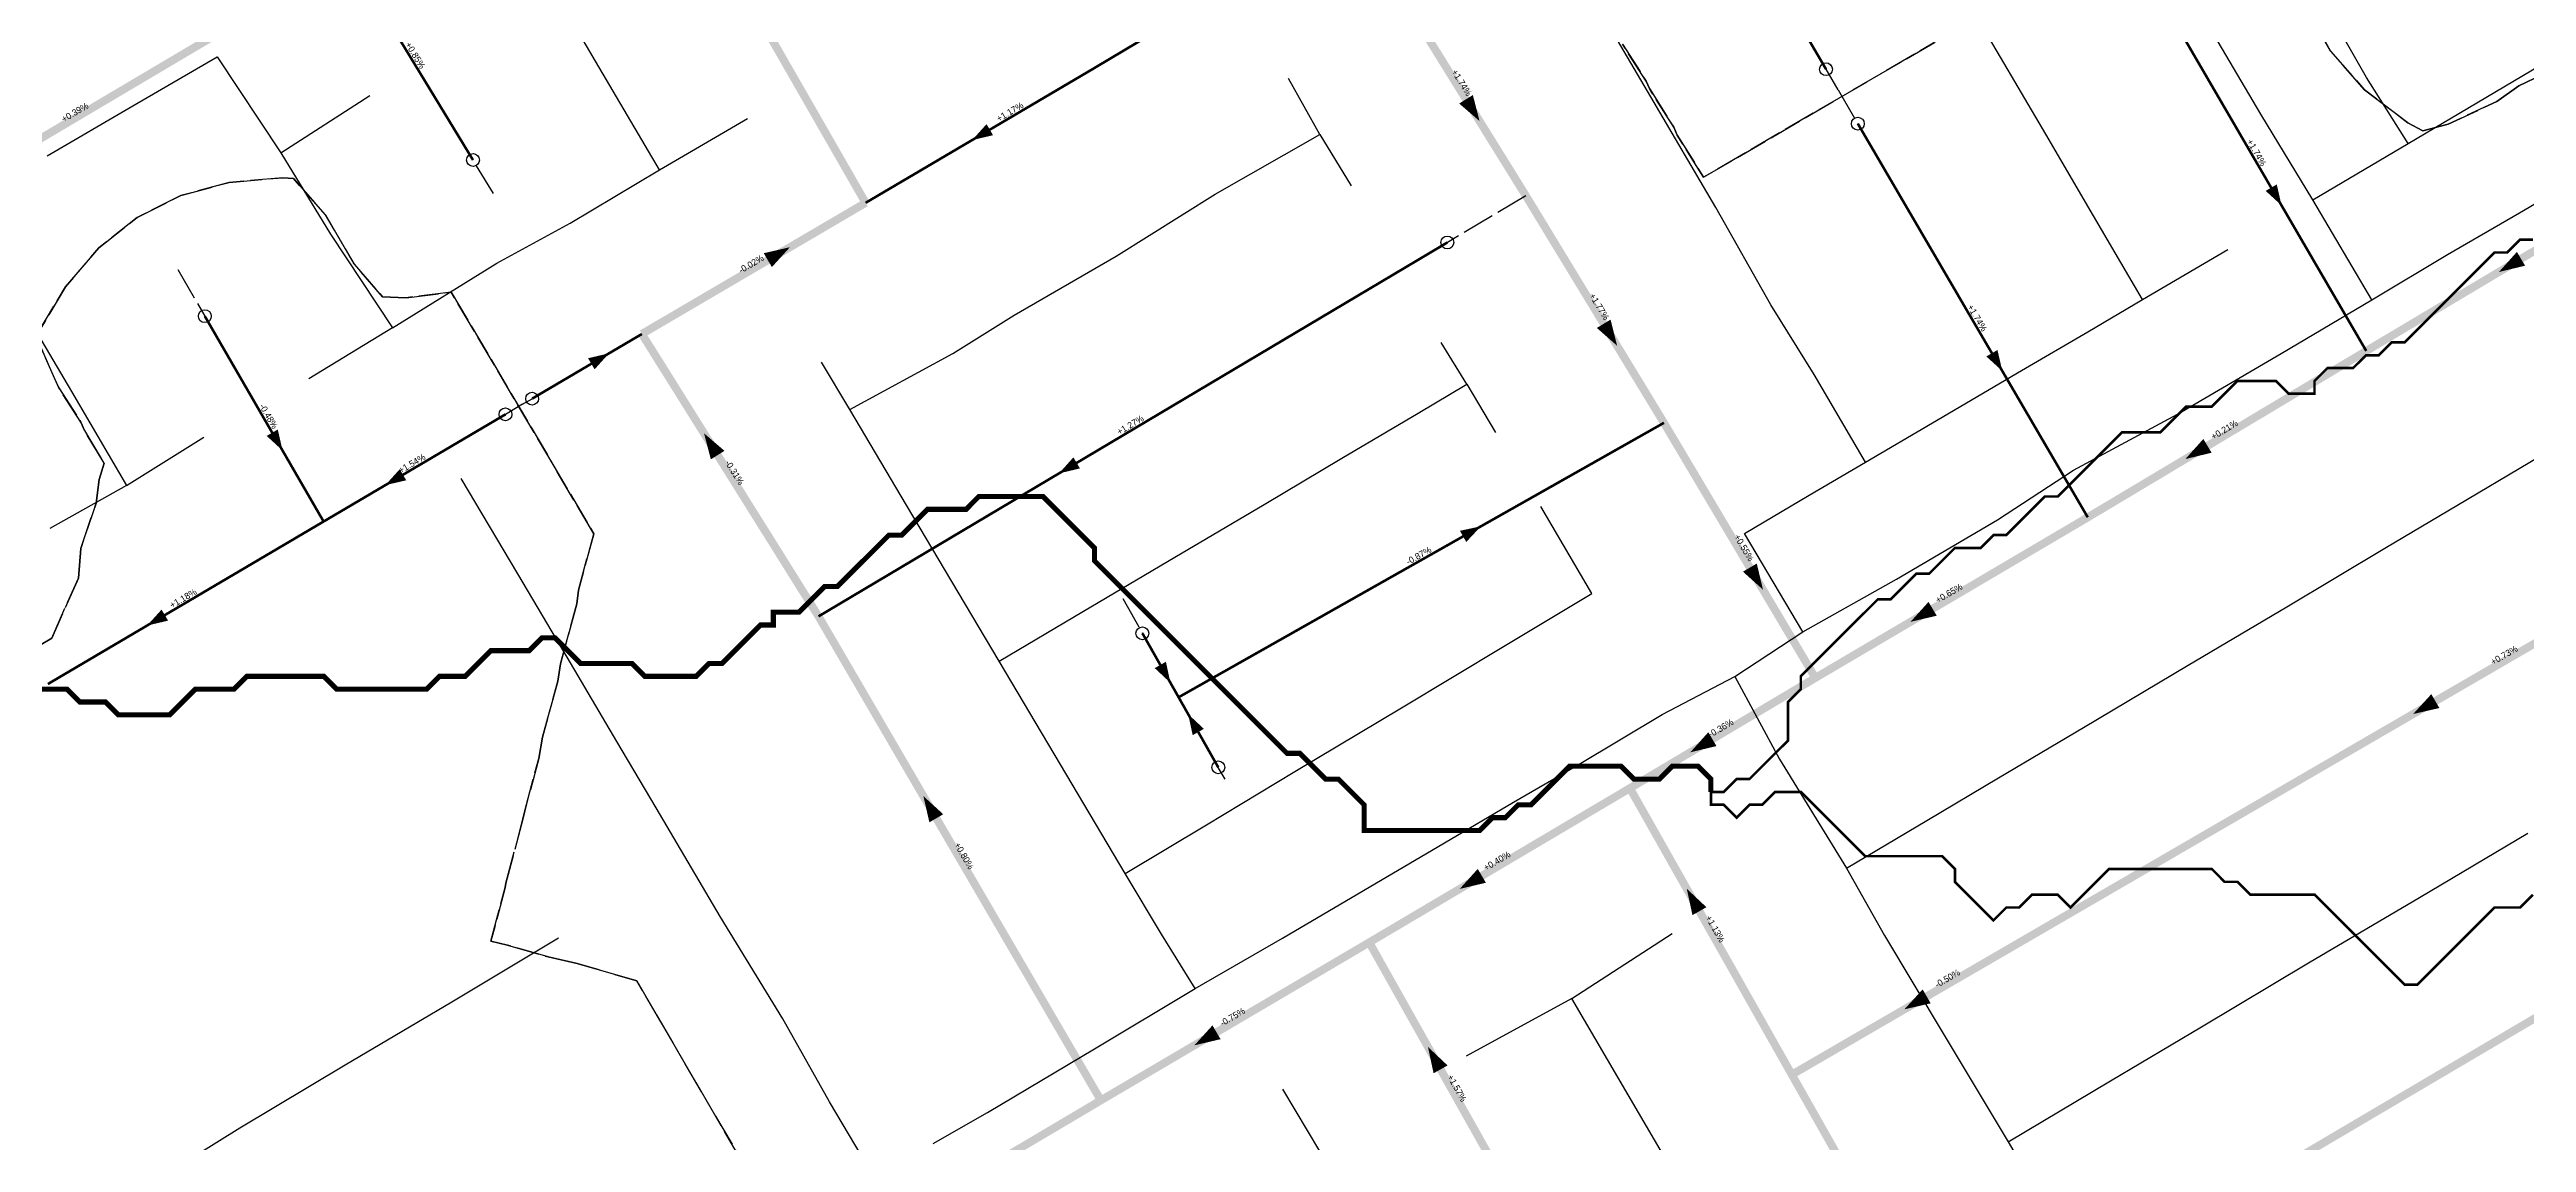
# Model space of a CAD drawing. Header units: metres. Extents: x 442821 to 452274, y 2561971 to 2571293.
# Drawn here: x 445550 to 446321, y 2566347 to 2566687 of the extents above; entities that cross this region are included whole.
import ezdxf
from ezdxf.enums import TextEntityAlignment as Align

# ---------------------------------------------------------------- set-up
doc = ezdxf.new("R2010")
doc.units = ezdxf.units.M
doc.header["$LTSCALE"] = 8
doc.linetypes.add('DASHDOT', pattern=[3.556, 2.54, -0.508, 0, -0.508])
doc.linetypes.add('DASHED', pattern=[1.524, 1.27, -0.254])
for name, color, linetype in [('A_ARROWS', 7, 'Continuous'), ('A_BRANCH', 7, 'Continuous'), ('A_BUILT_2006', 252, 'Continuous'), ('A_CATCHMENTS', 7, 'Continuous'), ('A_GRADIENT', 8, 'Continuous'), ('A_HEAD_GAP', 8, 'Continuous'), ('A_HEADS', 8, 'Continuous'), ('A_LATERAL', 7, 'Continuous'), ('A_STREAMS', 5, 'Continuous'), ('A_SUBMAIN', 7, 'Continuous')]:
    doc.layers.add(name, color=color, linetype=linetype)

msp = doc.modelspace()

# ---------------------------------------------------------------- linework, layer by layer
at = {"layer": 'A_ARROWS', "color": 1}
for points in [[(445995.29, 2566665.13), (445988.95, 2566670.61), (445993.2, 2566673.25)], [(445837.22, 2566659.21), (445841.72, 2566664.18), (445843.75, 2566660.74)], [(446245.09, 2566638.86), (446240.14, 2566643.39), (446243.6, 2566645.4)], [(445780.5, 2566625.86), (445774.86, 2566619.65), (445772.33, 2566623.97)], [(446312.81, 2566618.13), (446318.4, 2566624.38), (446320.96, 2566620.08)], [(446038.12, 2566595.15), (446031.82, 2566600.69), (446036.1, 2566603.29)], [(445724.13, 2566592.78), (445719.64, 2566587.8), (445717.6, 2566591.25)], [(446158.11, 2566587.29), (446153.15, 2566591.8), (446156.61, 2566593.82)], [(445753.73, 2566567.86), (445760.09, 2566562.4), (445755.85, 2566559.75)], [(446215.15, 2566559.85), (446220.73, 2566566.1), (446223.3, 2566561.81)], [(445864.3, 2566555.38), (445868.78, 2566560.37), (445870.82, 2566556.93)], [(445995.73, 2566538.9), (445991.14, 2566534.01), (445989.18, 2566537.49)], [(446083.57, 2566519.15), (446077.34, 2566524.75), (446081.64, 2566527.3)], [(446129.52, 2566509.13), (446135.14, 2566515.34), (446137.68, 2566511.03)], [(445899, 2566490.12), (445894.11, 2566494.71), (445897.59, 2566496.68)], [(446286.08, 2566480.41), (446291.74, 2566486.59), (446294.25, 2566482.27)], [(445904.52, 2566480.38), (445909.41, 2566475.79), (445905.93, 2566473.82)], [(446060.93, 2566468.48), (446066.53, 2566474.72), (446069.08, 2566470.42)], [(445822.05, 2566454.84), (445828.24, 2566449.18), (445823.92, 2566446.67)], [(445989.11, 2566425.92), (445994.72, 2566432.15), (445997.26, 2566427.84)], [(446059.84, 2566425.95), (446065.95, 2566420.22), (446061.6, 2566417.75)], [(446127.63, 2566388.42), (446133.3, 2566394.6), (446135.81, 2566390.27)], [(445906.46, 2566377.19), (445912.09, 2566383.4), (445914.62, 2566379.1)], [(445979.23, 2566376.68), (445985.32, 2566370.92), (445980.96, 2566368.48)]]:
    msp.add_solid(points, dxfattribs=at)
at = {"layer": 'A_ARROWS', "color": 3}
for points in [[(445622.44, 2566562.51), (445617.5, 2566567.05), (445620.96, 2566569.05)], [(445654.44, 2566551.7), (445658.94, 2566556.67), (445660.97, 2566553.23)], [(445580.26, 2566507.97), (445584.76, 2566512.94), (445586.79, 2566509.5)]]:
    msp.add_solid(points, dxfattribs=at)
at = {"layer": 'A_BRANCH', "color": 1, "const_width": 0.8}
for points in [[(446200.46, 2566715.52), (446271.48, 2566593.52)], [(446113.11, 2566664.33), (446184.74, 2566541.68)], [(445985.26, 2566627.32), (445789.39, 2566510.83)], [(445700.17, 2566578.65), (445734.37, 2566598.81)]]:
    msp.add_lwpolyline(points, dxfattribs=at)
at = {"layer": 'A_BUILT_2006', "color": 252}
for points in [[(446271.54, 2566678.72), (446250.26, 2566716.14)], [(446156.48, 2566686.81), (446141.58, 2566712.16)], [(445719.97, 2566683.77), (445706.94, 2566705.99)], [(446048.63, 2566672.74), (446035.19, 2566695.61)], [(446238.66, 2566667.28), (446221.56, 2566696.2)], [(445575.78, 2566669.9), (445602.03, 2566685.2)], [(445602.03, 2566685.2), (445621.88, 2566655.24)], [(446171.62, 2566661.06), (446156.48, 2566686.81)], [(446308.69, 2566672.46), (446331.66, 2566686.05)], [(445739.83, 2566649.92), (445719.97, 2566683.77)], [(445945.57, 2566660.93), (445935.79, 2566678.44)], [(446284.56, 2566658.18), (446271.54, 2566678.72)], [(445549.09, 2566654.36), (445575.78, 2566669.9)], [(445621.88, 2566655.24), (445649.66, 2566673.13)], [(446068.89, 2566638.26), (446048.63, 2566672.74)], [(446284.56, 2566658.18), (446308.69, 2566672.46)], [(445739.83, 2566649.92), (445767.29, 2566665.93)], [(446254.8, 2566640.57), (446238.66, 2566667.28)], [(445621.88, 2566655.24), (445637.33, 2566629.92)], [(445912.98, 2566642.35), (445945.57, 2566660.93)], [(445945.57, 2566660.93), (445955.3, 2566644.94)], [(446186.54, 2566635.67), (446171.62, 2566661.06)], [(446254.8, 2566640.57), (446284.56, 2566658.18)], [(446319.24, 2566636.51), (446352.12, 2566655.87)], [(445712.06, 2566633.35), (445739.83, 2566649.92)], [(445882.1, 2566623.07), (445912.98, 2566642.35)], [(446086, 2566607.92), (446068.89, 2566638.26)], [(446273.24, 2566609.43), (446254.8, 2566640.57)], [(445689.23, 2566620.89), (445712.06, 2566633.35)], [(446201.73, 2566609.52), (446186.54, 2566635.67)], [(446296.76, 2566623.56), (446319.24, 2566636.51)], [(445637.33, 2566629.92), (445656.7, 2566600.7)], [(445850.3, 2566604.64), (445882.1, 2566623.07)], [(446201.73, 2566609.52), (446228.32, 2566625.15)], [(446273.24, 2566609.43), (446296.76, 2566623.56)], [(445656.7, 2566600.7), (445689.23, 2566620.89)], [(445540.58, 2566608.2), (445556.68, 2566580.94)], [(446099.51, 2566586.16), (446086, 2566607.92)], [(446184.71, 2566599.52), (446201.73, 2566609.52)], [(446244.94, 2566592.77), (446273.24, 2566609.43)], [(445656.7, 2566600.7), (445630.68, 2566584.88)], [(445831.24, 2566592.75), (445850.3, 2566604.64)], [(446164.13, 2566587.43), (446184.71, 2566599.52)], [(445799.09, 2566575.26), (445831.24, 2566592.75)], [(445991.35, 2566583.14), (445983.33, 2566596.19)], [(446212.71, 2566573.84), (446244.94, 2566592.77)], [(445799.09, 2566575.26), (445790.36, 2566590.03)], [(446115.55, 2566558.87), (446099.51, 2566586.16)], [(446136.34, 2566571.09), (446164.13, 2566587.43)], [(445556.68, 2566580.94), (445573.88, 2566551.65)], [(445976.21, 2566574.17), (445991.35, 2566583.14)], [(445991.35, 2566583.14), (446000.26, 2566568.09)], [(445816.81, 2566545.47), (445799.09, 2566575.26)], [(445952.44, 2566560.11), (445976.21, 2566574.17)], [(446115.55, 2566558.87), (446136.34, 2566571.09)], [(446180.33, 2566556.35), (446212.71, 2566573.84)], [(445573.88, 2566551.65), (445597.92, 2566566.63)], [(446303, 2566547.3), (446335.24, 2566566.46)], [(445695.7, 2566524.12), (445678.1, 2566553.82)], [(445928.15, 2566545.73), (445952.44, 2566560.11)], [(446097.94, 2566548.54), (446115.55, 2566558.87)], [(446156.63, 2566540.9), (446180.33, 2566556.35)], [(445573.88, 2566551.65), (445549.98, 2566538.23)], [(445830.94, 2566521.67), (445816.81, 2566545.47)], [(445900.33, 2566529.26), (445928.15, 2566545.73)], [(446077.79, 2566536.68), (446097.94, 2566548.54)], [(446277.29, 2566532.03), (446303, 2566547.3)], [(446030.22, 2566517.96), (446014.38, 2566545.1)], [(446125.15, 2566522.41), (446156.63, 2566540.9)], [(446095.96, 2566506.06), (446077.79, 2566536.68)], [(446246.7, 2566513.85), (446277.29, 2566532.03)], [(445711.09, 2566498.1), (445695.7, 2566524.12)], [(445871.89, 2566512.45), (445900.33, 2566529.26)], [(446095.96, 2566506.06), (446125.15, 2566522.41)], [(445845.63, 2566496.92), (445830.94, 2566521.67)], [(446002.76, 2566501.49), (446030.22, 2566517.96)], [(445845.63, 2566496.92), (445871.89, 2566512.45)], [(446216.03, 2566495.63), (446246.7, 2566513.85)], [(445970.95, 2566482.38), (446002.76, 2566501.49)], [(446074.76, 2566492.13), (446095.96, 2566506.06)], [(445726.61, 2566471.81), (445711.09, 2566498.1)], [(445864.8, 2566464.63), (445845.63, 2566496.92)], [(446052.21, 2566480.3), (446074.76, 2566492.13)], [(446074.76, 2566492.13), (446088.72, 2566466.34)], [(446183.36, 2566476.21), (446216.03, 2566495.63)], [(445937.77, 2566462.45), (445970.95, 2566482.38)], [(446026.31, 2566464.79), (446052.21, 2566480.3)], [(446156.93, 2566460.52), (446183.36, 2566476.21)], [(445738.79, 2566451.18), (445726.61, 2566471.81)], [(445884.89, 2566430.67), (445864.8, 2566464.63)], [(445910.2, 2566445.88), (445937.77, 2566462.45)], [(446005.83, 2566452.97), (446026.31, 2566464.79)], [(446088.72, 2566466.34), (446109.56, 2566432.37)], [(445984.34, 2566440.28), (446005.83, 2566452.97)], [(446134.56, 2566447.22), (446156.93, 2566460.52)], [(445758.8, 2566417.34), (445738.79, 2566451.18)], [(445884.89, 2566430.67), (445910.2, 2566445.88)], [(446109.56, 2566432.37), (446134.56, 2566447.22)], [(445959.15, 2566425.41), (445984.34, 2566440.28)], [(446288.04, 2566423.23), (446321.79, 2566443.31)], [(445896.17, 2566411.79), (445884.89, 2566430.67)], [(446109.56, 2566432.37), (446121.39, 2566411.45)], [(445933.94, 2566410.53), (445959.15, 2566425.41)], [(446253.52, 2566402.84), (446288.04, 2566423.23)], [(445778.25, 2566385.44), (445758.8, 2566417.34)], [(445675.18, 2566390.7), (445708.42, 2566410.71)], [(445906.69, 2566394.94), (445896.17, 2566411.79)], [(445906.69, 2566394.94), (445933.94, 2566410.53)], [(446023.98, 2566391.75), (446055.32, 2566411.99)], [(446121.39, 2566411.45), (446139.73, 2566380.86)], [(446220.11, 2566382.9), (446253.52, 2566402.84)], [(445875.39, 2566376.12), (445906.69, 2566394.94)], [(446023.98, 2566391.75), (445991.15, 2566373.79)], [(446035.12, 2566372.73), (446023.98, 2566391.75)], [(445641.96, 2566371.11), (445675.18, 2566390.7)], [(445792.85, 2566359.61), (445778.25, 2566385.44)], [(445842.02, 2566356.26), (445875.39, 2566376.12)], [(446139.73, 2566380.86), (446159.97, 2566347.16)], [(446191.85, 2566366.11), (446220.11, 2566382.9)], [(445609.1, 2566351.51), (445641.96, 2566371.11)], [(446044.78, 2566356.24), (446035.12, 2566372.73)], [(445949.39, 2566337.81), (445934.04, 2566363.5)], [(446159.97, 2566347.16), (446191.85, 2566366.11)], [(445806.92, 2566335.77), (445792.85, 2566359.61)], [(445825.06, 2566346.58), (445842.02, 2566356.26)], [(446059.01, 2566331.95), (446044.78, 2566356.24)], [(445581.35, 2566334.19), (445609.1, 2566351.51)], [(446159.97, 2566347.16), (446174.82, 2566321.71)]]:
    msp.add_lwpolyline(points, dxfattribs=at)
at = {"layer": 'A_CATCHMENTS', "color": 2, "linetype": 'DASHED'}
for points in [[(446326.41, 2566679.66), (446318.98, 2566676.08), (446312.11, 2566671.24), (446297, 2566664.19), (446289.14, 2566662.07), (446284.43, 2566664.58), (446270.98, 2566674.9), (446260.37, 2566686.87), (446252.6, 2566700.5)], [(446151.86, 2566698.33), (446065.09, 2566647.66), (446056.8, 2566660.8), (446055.76, 2566663.25), (446048.17, 2566675.24), (446047.17, 2566677.58), (446039.8, 2566689.1)]]:
    msp.add_lwpolyline(points, dxfattribs=at)
at = {"layer": 'A_CATCHMENTS', "color": 1, "linetype": 'DASHED'}
for points in [[(446252.6, 2566700.5), (446260.37, 2566686.87), (446270.98, 2566674.9), (446284.43, 2566664.58), (446289.14, 2566662.07), (446297, 2566664.19), (446312.11, 2566671.24), (446318.98, 2566676.08), (446326.41, 2566679.66)], [(446039.8, 2566689.1), (446047.17, 2566677.58), (446048.17, 2566675.24), (446055.76, 2566663.25), (446056.8, 2566660.8), (446065.09, 2566647.66), (446151.86, 2566698.33)], [(445789.76, 2566299.45), (445732.79, 2566397.27), (445714.25, 2566402.71), (445705.17, 2566404.74), (445692.53, 2566408.42), (445687.35, 2566409.6), (445691.75, 2566426.33), (445692.02, 2566427.68), (445697.44, 2566448.02), (445697.88, 2566450.29), (445702.28, 2566466.55), (445703.46, 2566473.19), (445708.18, 2566490.64), (445709.04, 2566496.08), (445714.08, 2566514.73), (445714.62, 2566518.98), (445719.38, 2566536.58), (445674.99, 2566611.87), (445660.92, 2566610.08), (445653.56, 2566610.42), (445644.73, 2566620.57), (445635.79, 2566635.92), (445625.86, 2566647.29), (445622.53, 2566647.51), (445605.83, 2566646.04), (445590.71, 2566641.91), (445577.17, 2566635.11), (445565.21, 2566625.64), (445554.83, 2566613.5), (445546.03, 2566598.7)], [(445546.38, 2566596.32), (445552.74, 2566582.06), (445559.63, 2566571.36), (445560.71, 2566568.76), (445566.86, 2566558.56), (445565.32, 2566553.46), (445564.37, 2566546.08), (445559.57, 2566532.01), (445558.84, 2566522.73), (445550.56, 2566504.05), (445536.24, 2566495.54)]]:
    msp.add_lwpolyline(points, dxfattribs=at)
at = {"layer": 'A_CATCHMENTS', "color": 3, "linetype": 'DASHED'}
for points in [[(445546.03, 2566598.7), (445554.83, 2566613.5), (445565.21, 2566625.64), (445577.17, 2566635.11), (445590.71, 2566641.91), (445605.83, 2566646.04), (445622.53, 2566647.51), (445625.86, 2566647.29), (445635.79, 2566635.92), (445644.73, 2566620.57), (445653.56, 2566610.42), (445660.92, 2566610.08), (445674.99, 2566611.87), (445719.38, 2566536.58), (445714.62, 2566518.98), (445714.08, 2566514.73), (445709.04, 2566496.08), (445708.18, 2566490.64), (445703.46, 2566473.19), (445702.28, 2566466.55), (445697.88, 2566450.29), (445697.44, 2566448.02), (445692.02, 2566427.68), (445691.75, 2566426.33), (445687.35, 2566409.6), (445692.53, 2566408.42), (445705.17, 2566404.74), (445714.25, 2566402.71), (445732.79, 2566397.27), (445789.76, 2566299.45)], [(445536.24, 2566495.54), (445550.56, 2566504.05), (445558.84, 2566522.73), (445559.57, 2566532.01), (445564.37, 2566546.08), (445565.32, 2566553.46), (445566.86, 2566558.56), (445560.71, 2566568.76), (445559.63, 2566571.36), (445552.74, 2566582.06), (445546.38, 2566596.32)]]:
    msp.add_lwpolyline(points, dxfattribs=at)
at = {"layer": 'A_HEAD_GAP', "color": 8, "linetype": 'DASHED'}
for points in [[(446106.96, 2566674.87), (446103.21, 2566681.29)], [(446106.96, 2566674.87), (446113.11, 2566664.33)], [(445688.12, 2566642.57), (445681.77, 2566653)], [(446009.72, 2566641.87), (445985.26, 2566627.32)], [(445589.84, 2566618.88), (445598.23, 2566604.36)], [(445697.19, 2566576.9), (445691.87, 2566573.76)], [(445697.19, 2566576.9), (445700.17, 2566578.65)], [(445884.16, 2566516.37), (445890.27, 2566505.57)], [(445916, 2566460.08), (445913.9, 2566463.79)]]:
    msp.add_lwpolyline(points, dxfattribs=at)
at = {"layer": 'A_HEADS', "color": 2}
msp.add_circle((446103.21, 2566681.29), 2, dxfattribs=at)
at = {"layer": 'A_HEADS', "color": 1}
for centre in [(446113.11, 2566664.33), (445681.77, 2566653), (445985.26, 2566627.32), (445700.17, 2566578.65), (445890.27, 2566505.57), (445913.9, 2566463.79)]:
    msp.add_circle(centre, 2, dxfattribs=at)
at = {"layer": 'A_HEADS', "color": 3}
for centre in [(445598.23, 2566604.36), (445691.87, 2566573.76)]:
    msp.add_circle(centre, 2, dxfattribs=at)
at = {"layer": 'A_LATERAL', "color": 2, "const_width": 0.8}
msp.add_lwpolyline([(446103.21, 2566681.29), (446044.24, 2566782.28)], dxfattribs=at)
at = {"layer": 'A_LATERAL', "color": 1, "const_width": 0.8}
for points in [[(445681.77, 2566653), (445643.11, 2566716.57)], [(445895.51, 2566693.69), (445885.68, 2566687.84), (445874.68, 2566681.29), (445804.06, 2566639.67)], [(445913.9, 2566463.79), (445901.55, 2566485.63)]]:
    msp.add_lwpolyline(points, dxfattribs=at)
at = {"layer": 'A_LATERAL', "color": 3, "linetype": 'DASHDOT', "const_width": 0.8}
msp.add_lwpolyline([(445598.23, 2566604.36), (445635.23, 2566540.38)], dxfattribs=at)
at = {"layer": 'A_LATERAL', "color": 3, "const_width": 0.8}
for points in [[(445691.87, 2566573.76), (445635.23, 2566540.38)], [(445635.23, 2566540.38), (445549.35, 2566489.75)]]:
    msp.add_lwpolyline(points, dxfattribs=at)
at = {"layer": 'A_LATERAL', "color": 1, "linetype": 'DASHDOT', "const_width": 0.8}
msp.add_lwpolyline([(445901.55, 2566485.63), (446052.72, 2566571.13)], dxfattribs=at)
at = {"layer": 'A_LATERAL', "color": 1, "linetype": 'DASHED', "const_width": 0.8}
msp.add_lwpolyline([(445890.27, 2566505.57), (445901.55, 2566485.63)], dxfattribs=at)
at = {"layer": 'A_STREAMS', "color": 5}
for points, const_width in [([(446323.38, 2566628.19), (446319.38, 2566628.19), (446315.38, 2566624.19), (446311.38, 2566624.19), (446307.38, 2566620.19), (446303.38, 2566616.19), (446299.38, 2566612.19), (446295.38, 2566608.19), (446291.38, 2566604.19), (446287.38, 2566600.18), (446283.38, 2566596.18), (446279.38, 2566596.18), (446275.38, 2566592.18), (446271.38, 2566592.18), (446267.37, 2566588.18), (446263.37, 2566588.18), (446259.37, 2566588.18), (446255.37, 2566584.18), (446255.37, 2566580.18), (446251.37, 2566580.18), (446247.37, 2566580.18), (446243.37, 2566584.18), (446239.37, 2566584.18), (446235.37, 2566584.18), (446231.37, 2566584.18), (446227.37, 2566580.18), (446223.37, 2566576.18), (446219.37, 2566576.18), (446215.37, 2566576.18), (446211.37, 2566572.17), (446207.37, 2566568.17), (446203.37, 2566568.17), (446199.37, 2566568.17), (446195.36, 2566568.17), (446191.36, 2566564.17), (446187.36, 2566560.17), (446183.36, 2566556.17), (446179.36, 2566552.17), (446175.36, 2566548.17), (446171.36, 2566548.17), (446167.36, 2566544.16), (446163.36, 2566540.16), (446159.36, 2566536.16), (446155.36, 2566536.16), (446151.36, 2566532.16), (446147.36, 2566532.16), (446143.36, 2566532.16), (446139.36, 2566528.16), (446135.36, 2566524.16), (446131.36, 2566524.16), (446127.36, 2566520.16), (446123.35, 2566516.15), (446119.35, 2566516.15), (446115.35, 2566512.15), (446111.35, 2566508.15), (446107.35, 2566504.15), (446103.35, 2566500.15), (446099.35, 2566496.15), (446095.35, 2566492.15), (446095.35, 2566488.14), (446091.35, 2566484.14), (446091.35, 2566480.14), (446091.35, 2566476.14), (446091.35, 2566472.14), (446087.35, 2566468.14), (446083.35, 2566464.14), (446079.35, 2566460.14), (446075.35, 2566460.14), (446071.35, 2566456.13), (446067.35, 2566456.13)], 0.8), ([(446067.35, 2566456.13), (446067.35, 2566460.14), (446063.35, 2566464.14), (446059.35, 2566464.14), (446055.35, 2566464.14), (446051.34, 2566460.14), (446047.34, 2566460.14), (446043.34, 2566460.14), (446039.34, 2566464.14), (446035.34, 2566464.14), (446031.34, 2566464.14), (446027.34, 2566464.14), (446023.34, 2566464.14), (446019.34, 2566460.14), (446015.34, 2566456.13), (446011.34, 2566452.13), (446007.34, 2566452.13), (446003.34, 2566448.13), (445999.34, 2566448.13), (445995.34, 2566444.13), (445991.34, 2566444.13), (445987.34, 2566444.13), (445983.34, 2566444.13), (445979.33, 2566444.13), (445975.33, 2566444.13), (445971.33, 2566444.13), (445967.33, 2566444.13), (445963.33, 2566444.13), (445959.33, 2566444.13), (445959.33, 2566448.13), (445959.33, 2566452.13), (445955.33, 2566456.13), (445951.33, 2566460.14), (445947.33, 2566460.14), (445943.33, 2566464.14), (445939.33, 2566468.14), (445935.33, 2566468.14), (445931.33, 2566472.14), (445927.33, 2566476.14), (445923.33, 2566480.14), (445919.33, 2566484.14), (445915.33, 2566488.14), (445911.33, 2566492.15), (445907.32, 2566496.15), (445903.32, 2566500.15), (445899.32, 2566504.15), (445895.32, 2566508.15), (445891.32, 2566512.15), (445887.32, 2566516.15), (445883.32, 2566520.16), (445879.32, 2566524.16), (445875.32, 2566528.16), (445875.32, 2566532.16), (445871.32, 2566536.16), (445867.32, 2566540.16), (445863.32, 2566544.16), (445859.32, 2566548.17), (445855.32, 2566548.17), (445851.32, 2566548.17), (445847.32, 2566548.17), (445843.32, 2566548.17), (445839.32, 2566548.17), (445835.32, 2566544.16), (445831.31, 2566544.16), (445827.31, 2566544.16), (445823.31, 2566544.16), (445819.31, 2566540.16), (445815.31, 2566536.16), (445811.31, 2566536.16), (445807.31, 2566532.16), (445803.31, 2566528.16), (445799.31, 2566524.16), (445795.31, 2566520.16), (445791.31, 2566520.16), (445787.31, 2566516.15), (445783.31, 2566512.15), (445779.31, 2566512.15), (445775.31, 2566512.15), (445775.31, 2566508.15), (445771.31, 2566508.15), (445767.31, 2566504.15), (445763.31, 2566500.15), (445759.3, 2566496.15), (445755.3, 2566496.15), (445751.3, 2566492.15), (445747.3, 2566492.15), (445743.3, 2566492.15), (445739.3, 2566492.15), (445735.3, 2566492.15), (445731.3, 2566496.15), (445727.3, 2566496.15), (445723.3, 2566496.15), (445719.3, 2566496.15), (445715.3, 2566496.15), (445711.3, 2566500.15), (445707.3, 2566504.15), (445703.3, 2566504.15), (445699.3, 2566500.15), (445695.3, 2566500.15), (445691.3, 2566500.15), (445687.29, 2566500.15), (445683.29, 2566496.15), (445679.29, 2566492.15), (445675.29, 2566492.15), (445671.29, 2566492.15), (445667.29, 2566488.14), (445663.29, 2566488.14), (445659.29, 2566488.14), (445655.29, 2566488.14), (445651.29, 2566488.14), (445647.29, 2566488.14), (445643.29, 2566488.14), (445639.29, 2566488.14), (445635.29, 2566492.15), (445631.29, 2566492.15), (445627.29, 2566492.15), (445623.29, 2566492.15), (445619.29, 2566492.15), (445615.28, 2566492.15), (445611.28, 2566492.15), (445607.28, 2566488.14), (445603.28, 2566488.14), (445599.28, 2566488.14), (445595.28, 2566488.14), (445591.28, 2566484.14), (445587.28, 2566480.14), (445583.28, 2566480.14), (445579.28, 2566480.14), (445575.28, 2566480.14), (445571.28, 2566480.14), (445567.28, 2566484.14), (445563.28, 2566484.14), (445559.28, 2566484.14), (445555.28, 2566488.14), (445551.28, 2566488.14), (445547.28, 2566488.14)], 1.6), ([(446323.38, 2566424.12), (446319.38, 2566420.12), (446315.38, 2566420.12), (446311.38, 2566420.12), (446307.38, 2566416.12), (446303.38, 2566412.12), (446299.38, 2566408.12), (446295.38, 2566404.12), (446291.38, 2566400.11), (446287.38, 2566396.11), (446283.38, 2566396.11), (446279.38, 2566400.11), (446275.38, 2566404.12), (446271.38, 2566408.12), (446267.37, 2566412.12), (446263.37, 2566416.12), (446259.37, 2566420.12), (446255.37, 2566424.12), (446251.37, 2566424.12), (446247.37, 2566424.12), (446243.37, 2566424.12), (446239.37, 2566424.12), (446235.37, 2566424.12), (446231.37, 2566428.12), (446227.37, 2566428.12), (446223.37, 2566432.13), (446219.37, 2566432.13), (446215.37, 2566432.13), (446211.37, 2566432.13), (446207.37, 2566432.13), (446203.37, 2566432.13), (446199.37, 2566432.13), (446195.36, 2566432.13), (446191.36, 2566432.13), (446187.36, 2566428.12), (446183.36, 2566424.12), (446179.36, 2566420.12), (446175.36, 2566424.12), (446171.36, 2566424.12), (446167.36, 2566424.12), (446163.36, 2566420.12), (446159.36, 2566420.12), (446155.36, 2566416.12), (446151.36, 2566420.12), (446147.36, 2566424.12), (446143.36, 2566428.12), (446143.36, 2566432.13), (446139.36, 2566436.13), (446135.36, 2566436.13), (446131.36, 2566436.13), (446127.36, 2566436.13), (446123.35, 2566436.13), (446119.35, 2566436.13), (446115.35, 2566436.13), (446111.35, 2566440.13), (446107.35, 2566444.13), (446103.35, 2566448.13), (446099.35, 2566452.13), (446095.35, 2566456.13), (446091.35, 2566456.13), (446087.35, 2566456.13), (446083.35, 2566452.13), (446079.35, 2566452.13), (446075.35, 2566448.13), (446071.35, 2566452.13), (446067.35, 2566452.13), (446067.35, 2566456.13)], 0.8)]:
    msp.add_lwpolyline(points, dxfattribs=dict(at, const_width=const_width))
at = {"layer": 'A_SUBMAIN', "color": 1, "linetype": 'DASHED', "const_width": 2.5}
for points in [[(445804.06, 2566639.67), (445730.32, 2566768.21)], [(445643.11, 2566716.57), (445474.04, 2566616.45)], [(445734.37, 2566598.81), (445804.06, 2566639.67)], [(446271.48, 2566593.52), (446184.74, 2566541.68)], [(446099.88, 2566491.66), (446042.12, 2566457.29)], [(446042.12, 2566457.29), (445960.93, 2566409.25)]]:
    msp.add_lwpolyline(points, dxfattribs=at)
at = {"layer": 'A_SUBMAIN', "color": 1, "const_width": 2.5}
for points in [[(445967.07, 2566710.64), (446009.72, 2566641.87)], [(446385.54, 2566661.45), (446271.48, 2566593.52)], [(446009.72, 2566641.87), (446052.72, 2566571.13)], [(446052.72, 2566571.13), (446099.88, 2566491.66)], [(446439.43, 2566569.45), (446191.06, 2566425.24)], [(446184.74, 2566541.68), (446099.88, 2566491.66)], [(445877.33, 2566360.05), (445789.39, 2566510.83)], [(446092.56, 2566368.05), (446042.12, 2566457.29)], [(446012.79, 2566316.92), (445960.93, 2566409.25)], [(446142.95, 2566278.9), (446092.56, 2566368.05)]]:
    msp.add_lwpolyline(points, dxfattribs=at)
at = {"layer": 'A_SUBMAIN', "color": 1, "linetype": 'DASHDOT', "const_width": 2.5}
for points in [[(445789.39, 2566510.83), (445734.37, 2566598.81)], [(446191.06, 2566425.24), (446092.56, 2566368.05)], [(445960.93, 2566409.25), (445877.33, 2566360.05)], [(446345.12, 2566398.08), (446142.95, 2566278.9)], [(445796.3, 2566312.06), (445877.33, 2566360.05)]]:
    msp.add_lwpolyline(points, dxfattribs=at)

# ---------------------------------------------------------------- texts
at = {"layer": 'A_GRADIENT', "color": 1}
for s, rotation, p in [('+0.85%', 301.31122, (445662.44, 2566684.78)), ('+1.74%', -58.19082, (445988.39, 2566676.26)), ('+0.39%', 30.63134, (445558.58, 2566666.51)), ('+1.17%', 30.51127, (445849.82, 2566666.63)), ('+1.74%', -59.79502, (446235.97, 2566654.52)), ('-0.02%', 30.38253, (445769.22, 2566619.24)), ('+1.77%', -58.70915, (446031.22, 2566606.5)), ('+1.74%', -59.71642, (446148.93, 2566603.01)), ('+1.27%', 30.74188, (445887.32, 2566569.08)), ('+0.21%', 30.86886, (446228.11, 2566567.6)), ('-0.31%', 302.02073, (445761.88, 2566554.82)), ('-0.87%', 29.49178, (445977.13, 2566528.38)), ('+0.55%', -59.3114, (446076.3, 2566531.39)), ('+0.65%', 30.5164, (446142.31, 2566516.67)), ('+0.73%', 30.14028, (446315.24, 2566497.35)), ('+0.36%', 30.74975, (446071, 2566474.47)), ('+0.80%', 300.2515, (445833.36, 2566435.44)), ('+0.40%', 30.61498, (446001.53, 2566433.27)), ('+1.13%', 299.47631, (446067.34, 2566412.67)), ('-0.50%', 30.14028, (446141.81, 2566396.65)), ('-0.75%', 30.47688, (445919.13, 2566384.65)), ('+1.57%', 299.31833, (445986.86, 2566363.08))]:
    msp.add_text(s, height=2, rotation=rotation, dxfattribs=at).set_placement(p, align=Align.BOTTOM_CENTER)
at = {"layer": 'A_GRADIENT', "color": 3}
for s, rotation, p in [('-0.48%', -59.95934, (445616.73, 2566572.37)), ('+1.54%', 30.51656, (445663.55, 2566557.07)), ('+1.18%', 30.51656, (445592.29, 2566515.07))]:
    msp.add_text(s, height=2, rotation=rotation, dxfattribs=at).set_placement(p, align=Align.BOTTOM_CENTER)

doc.saveas('drawing.dxf')
